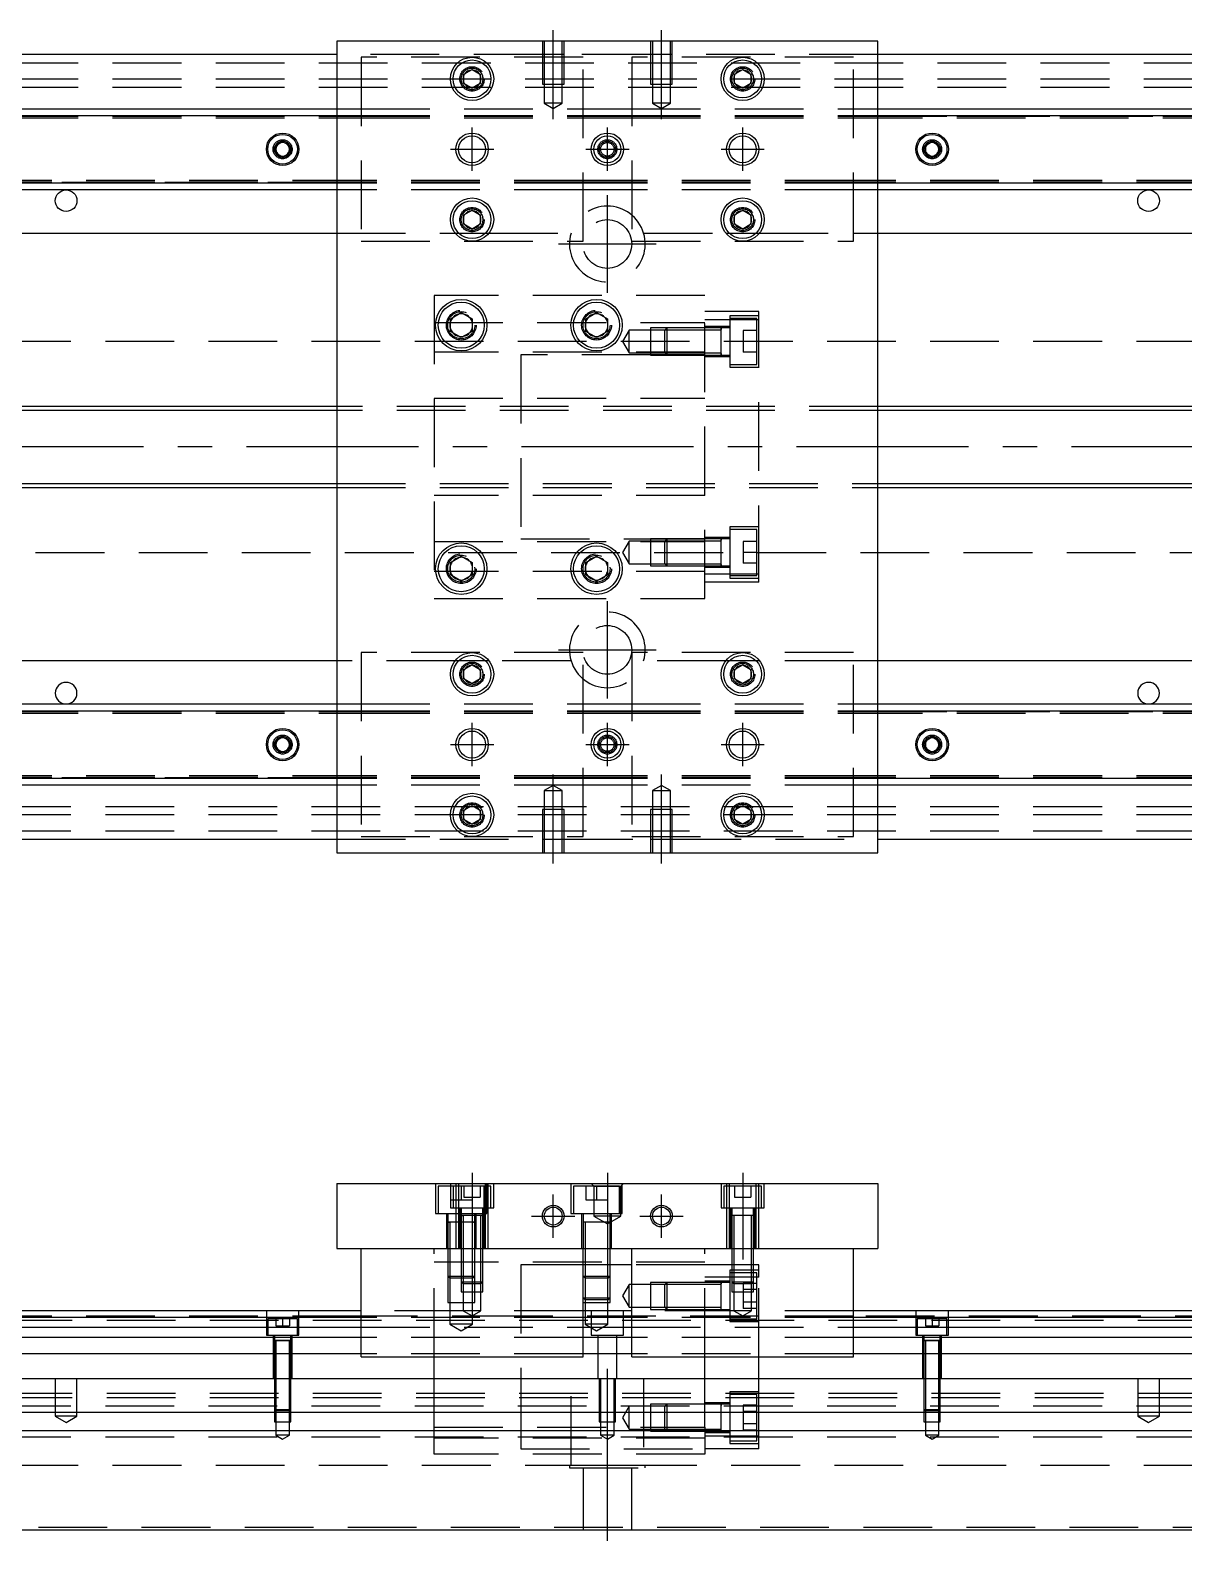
# Model space of a CAD drawing. Extents: x -10 to 848, y -270 to 77.
# Drawn here: x 213.4 to 426.5, y -202.1 to 77 of the extents above; entities that cross this region are included whole.
import ezdxf

# ---------------------------------------------------------------- set-up
doc = ezdxf.new("R2010")
doc.units = 0
doc.linetypes.add('CENTER', pattern=[50.8, 31.75, -6.35, 6.35, -6.35])
doc.linetypes.add('DASHED', pattern=[19.05, 12.7, -6.35])
doc.layers.get('0').update_dxf_attribs({"linetype": 'CONTINUOUS'})
doc.layers.add('CENTER', color=1, linetype='CENTER')

msp = doc.modelspace()

# ---------------------------------------------------------------- linework, layer by layer
at = {"color": 7, "linetype": 'CONTINUOUS'}
for p, q in [((270, 75), (270, -75)), ((370, 75), (270, 75)), ((370, -75), (370, 75)), ((270, 72.5), (0, 72.5)), ((640, 72.5), (370, 72.5)), ((293.5, 68.866026), (295, 69.73205)), ((293.5, 67.133974), (293.5, 68.866026)), ((295, 66.26795), (293.5, 67.133974)), ((295, 69.73205), (296.5, 68.866026)), ((296.5, 67.133974), (295, 66.26795)), ((296.5, 68.866026), (296.5, 67.133974)), ((343.5, 68.866026), (345, 69.73205)), ((343.5, 67.133974), (343.5, 68.866026)), ((345, 66.26795), (343.5, 67.133974)), ((345, 69.73205), (346.5, 68.866026)), ((346.5, 67.133974), (345, 66.26795)), ((346.5, 68.866026), (346.5, 67.133974)), ((0, 62.5), (270, 62.5)), ((370, 62.5), (640, 62.5)), ((0, 61.247728), (270, 61.247728)), ((370, 61.247728), (640, 61.247728)), ((258.75, 55.721688), (260, 56.443376)), ((260, 56.443376), (261.25, 55.721688)), ((378.75, 55.721688), (380, 56.443376)), ((380, 56.443376), (381.25, 55.721688)), ((258.75, 54.278312), (258.75, 55.721688)), ((260, 53.556624), (258.75, 54.278312)), ((261.25, 54.278312), (260, 53.556624)), ((261.25, 55.721688), (261.25, 54.278312)), ((378.75, 54.278312), (378.75, 55.721688)), ((380, 53.556624), (378.75, 54.278312)), ((381.25, 54.278312), (380, 53.556624)), ((381.25, 55.721688), (381.25, 54.278312)), ((270, 48.752272), (0, 48.752272)), ((270, 47.5), (0, 47.5)), ((640, 48.752272), (370, 48.752272)), ((640, 47.5), (370, 47.5)), ((293.5, 42.866026), (295, 43.73205)), ((293.5, 41.133974), (293.5, 42.866026)), ((295, 43.73205), (296.5, 42.866026)), ((296.5, 42.866026), (296.5, 41.133974)), ((343.5, 42.866026), (345, 43.73205)), ((343.5, 41.133974), (343.5, 42.866026)), ((345, 43.73205), (346.5, 42.866026)), ((346.5, 42.866026), (346.5, 41.133974)), ((206.708204, 39.5), (270, 39.5)), ((295, 40.26795), (293.5, 41.133974)), ((296.5, 41.133974), (295, 40.26795)), ((345, 40.26795), (343.5, 41.133974)), ((346.5, 41.133974), (345, 40.26795)), ((370, 39.5), (433.291796, 39.5)), ((291, 23.6547), (293, 24.809402)), ((291, 21.3453), (291, 23.6547)), ((293, 24.809402), (295, 23.6547)), ((295, 23.6547), (295, 21.3453)), ((316, 23.6547), (318, 24.809402)), ((316, 21.3453), (316, 23.6547)), ((318, 24.809402), (320, 23.6547)), ((320, 23.6547), (320, 21.3453)), ((293, 20.190598), (291, 21.3453)), ((295, 21.3453), (293, 20.190598)), ((318, 20.190598), (316, 21.3453)), ((320, 21.3453), (318, 20.190598)), ((338, 21.585572), (330.6, 21.585572)), ((330.6, 17.385572), (338, 17.385572)), ((270, 7.5), (40.5, 7.5)), ((590, 7.5), (370, 7.5)), ((40.5, -7.5), (270, -7.5)), ((370, -7.5), (590, -7.5)), ((338, -17.385572), (330.6, -17.385572)), ((291, -21.3453), (293, -20.190598)), ((291, -23.6547), (291, -21.3453)), ((293, -20.190598), (295, -21.3453)), ((295, -21.3453), (295, -23.6547)), ((316, -21.3453), (318, -20.190598)), ((316, -23.6547), (316, -21.3453)), ((318, -20.190598), (320, -21.3453)), ((320, -21.3453), (320, -23.6547)), ((330.6, -21.585572), (338, -21.585572)), ((293, -24.809402), (291, -23.6547)), ((295, -23.6547), (293, -24.809402)), ((318, -24.809402), (316, -23.6547)), ((320, -23.6547), (318, -24.809402)), ((270, -39.5), (206.708204, -39.5)), ((293.5, -41.133974), (295, -40.26795)), ((293.5, -42.866026), (293.5, -41.133974)), ((295, -40.26795), (296.5, -41.133974)), ((296.5, -41.133974), (296.5, -42.866026)), ((343.5, -41.133974), (345, -40.26795)), ((343.5, -42.866026), (343.5, -41.133974)), ((345, -40.26795), (346.5, -41.133974)), ((346.5, -41.133974), (346.5, -42.866026)), ((433.291796, -39.5), (370, -39.5)), ((295, -43.73205), (293.5, -42.866026)), ((296.5, -42.866026), (295, -43.73205)), ((345, -43.73205), (343.5, -42.866026)), ((346.5, -42.866026), (345, -43.73205)), ((0, -47.5), (270, -47.5)), ((0, -48.752272), (270, -48.752272)), ((370, -47.5), (640, -47.5)), ((370, -48.752272), (640, -48.752272)), ((258.75, -54.278312), (260, -53.556624)), ((258.75, -55.721688), (258.75, -54.278312)), ((260, -56.443376), (258.75, -55.721688)), ((260, -53.556624), (261.25, -54.278312)), ((261.25, -55.721688), (260, -56.443376)), ((261.25, -54.278312), (261.25, -55.721688)), ((378.75, -54.278312), (380, -53.556624)), ((378.75, -55.721688), (378.75, -54.278312)), ((380, -56.443376), (378.75, -55.721688)), ((380, -53.556624), (381.25, -54.278312)), ((381.25, -55.721688), (380, -56.443376)), ((381.25, -54.278312), (381.25, -55.721688)), ((270, -61.247728), (0, -61.247728)), ((640, -61.247728), (370, -61.247728)), ((270, -62.5), (0, -62.5)), ((640, -62.5), (370, -62.5)), ((293.5, -67.133974), (295, -66.26795)), ((295, -66.26795), (296.5, -67.133974)), ((343.5, -67.133974), (345, -66.26795)), ((345, -66.26795), (346.5, -67.133974)), ((293.5, -68.866026), (293.5, -67.133974)), ((295, -69.73205), (293.5, -68.866026)), ((296.5, -68.866026), (295, -69.73205)), ((296.5, -67.133974), (296.5, -68.866026)), ((343.5, -68.866026), (343.5, -67.133974)), ((345, -69.73205), (343.5, -68.866026)), ((346.5, -68.866026), (345, -69.73205)), ((346.5, -67.133974), (346.5, -68.866026)), ((0, -72.5), (270, -72.5)), ((370, -72.5), (640, -72.5)), ((270, -75), (370, -75)), ((270, -136.12), (270, -148.12)), ((270, -136.12), (370, -136.12)), ((370, -136.12), (370, -148.12)), ((270, -148.12), (370, -148.12)), ((274.5, -168.12), (274.5, -148.12)), ((315.5, -168.12), (315.5, -148.12)), ((324.5, -168.12), (324.5, -148.12)), ((365.5, -168.12), (365.5, -148.12)), ((274.5, -159.62), (0, -159.62)), ((274.5, -160.872272), (0, -160.872272)), ((324.5, -159.62), (315.5, -159.62)), ((324.5, -160.872272), (315.5, -160.872272)), ((640, -159.62), (365.5, -159.62)), ((640, -160.872272), (365.5, -160.872272)), ((0, -162.64668), (274.5, -162.64668)), ((274.5, -164.543076), (0, -164.543076)), ((315.5, -162.64668), (324.5, -162.64668)), ((324.5, -164.543076), (315.5, -164.543076)), ((365.5, -162.64668), (640, -162.64668)), ((640, -164.543076), (365.5, -164.543076)), ((274.5, -167.597372), (0, -167.597372)), ((274.5, -168.12), (315.5, -168.12)), ((324.5, -167.597372), (315.5, -167.597372)), ((324.5, -168.12), (365.5, -168.12)), ((640, -167.597372), (365.5, -167.597372)), ((0, -172.12), (640, -172.12)), ((640, -178.42), (0, -178.42)), ((640, -181.82), (0, -181.82)), ((0, -200.12), (640, -200.12))]:
    msp.add_line(p, q, dxfattribs=at)
at = {"color": 3, "linetype": 'DASHED'}
for p, q in [((308.000006, 75), (308.000006, 67)), ((308.35, 75), (308.35, 67)), ((311.65, 67), (311.65, 75)), ((311.999994, 67), (311.999994, 75)), ((328.000006, 75), (328.000006, 67)), ((328.35, 75), (328.35, 67)), ((331.65, 67), (331.65, 75)), ((331.999994, 67), (331.999994, 75)), ((0, 71), (640, 71)), ((308.000006, 72.5), (270, 72.5)), ((315.5, 72), (274.5, 72)), ((274.5, 72), (274.5, 38)), ((311.999994, 72.5), (308.000006, 72.5)), ((328.000006, 72.5), (311.999994, 72.5)), ((315.5, 38), (315.5, 72)), ((365.5, 72), (324.5, 72)), ((324.5, 72), (324.5, 38)), ((331.999994, 72.5), (328.000006, 72.5)), ((370, 72.5), (331.999994, 72.5)), ((365.5, 38), (365.5, 72)), ((0, 68), (640, 68)), ((296.973226, 68.326156), (297, 68)), ((308.000006, 67), (311.999994, 67)), ((308.35, 67), (308.35, 63.5)), ((311.65, 63.5), (311.65, 67)), ((328.000006, 67), (331.999994, 67)), ((328.35, 67), (328.35, 63.5)), ((331.65, 63.5), (331.65, 67)), ((343, 68), (343.023172, 68.30356)), ((0, 66.5), (640, 66.5)), ((270, 62.5), (274.5, 62.5)), ((274.5, 62.5), (315.5, 62.5)), ((311.65, 63.5), (308.35, 63.5)), ((308.35, 63.5), (310, 62.547372)), ((310, 62.547372), (311.65, 63.5)), ((315.5, 62.5), (324.5, 62.5)), ((324.5, 62.5), (365.5, 62.5)), ((331.65, 63.5), (328.35, 63.5)), ((328.35, 63.5), (330, 62.547372)), ((330, 62.547372), (331.65, 63.5)), ((365.5, 62.5), (370, 62.5)), ((0, 61.1147), (270, 61.1147)), ((0, 61.1), (274.5, 61.1)), ((0, 60.8), (274.5, 60.8)), ((270, 61.247728), (274.5, 61.247728)), ((270, 61.1147), (274.5, 61.1147)), ((274.5, 61.247728), (315.5, 61.247728)), ((274.5, 61.1147), (315.5, 61.1147)), ((274.5, 61.1), (315.5, 61.1)), ((274.5, 60.8), (315.5, 60.8)), ((315.5, 61.247728), (324.5, 61.247728)), ((315.5, 61.1147), (324.5, 61.1147)), ((315.5, 61.1), (324.5, 61.1)), ((315.5, 60.8), (324.5, 60.8)), ((324.5, 61.247728), (365.5, 61.247728)), ((324.5, 61.1147), (365.5, 61.1147)), ((324.5, 61.1), (365.5, 61.1)), ((324.5, 60.8), (365.5, 60.8)), ((365.5, 61.247728), (370, 61.247728)), ((365.5, 61.1147), (370, 61.1147)), ((365.5, 61.1), (640, 61.1)), ((365.5, 60.8), (640, 60.8)), ((370, 61.1147), (640, 61.1147)), ((258.5, 55), (258.52041, 55.24661)), ((378.5, 55), (378.52041, 55.24661)), ((274.5, 49.2), (0, 49.2)), ((274.5, 48.9), (0, 48.9)), ((270, 48.8853), (0, 48.8853)), ((274.5, 48.8853), (270, 48.8853)), ((274.5, 48.752272), (270, 48.752272)), ((274.5, 47.5), (270, 47.5)), ((315.5, 49.2), (274.5, 49.2)), ((315.5, 48.9), (274.5, 48.9)), ((315.5, 48.8853), (274.5, 48.8853)), ((315.5, 48.752272), (274.5, 48.752272)), ((315.5, 47.5), (274.5, 47.5)), ((324.5, 49.2), (315.5, 49.2)), ((324.5, 48.9), (315.5, 48.9)), ((324.5, 48.8853), (315.5, 48.8853)), ((324.5, 48.752272), (315.5, 48.752272)), ((324.5, 47.5), (315.5, 47.5)), ((365.5, 49.2), (324.5, 49.2)), ((365.5, 48.9), (324.5, 48.9)), ((365.5, 48.8853), (324.5, 48.8853)), ((365.5, 48.752272), (324.5, 48.752272)), ((365.5, 47.5), (324.5, 47.5)), ((640, 49.2), (365.5, 49.2)), ((640, 48.9), (365.5, 48.9)), ((370, 48.8853), (365.5, 48.8853)), ((370, 48.752272), (365.5, 48.752272)), ((370, 47.5), (365.5, 47.5)), ((640, 48.8853), (370, 48.8853)), ((296.973226, 42.326156), (297, 42)), ((346.973226, 42.326156), (347, 42)), ((270, 39.5), (291.877502, 39.5)), ((291.877502, 39.5), (292.55051, 39.5)), ((292.55051, 39.5), (297.44949, 39.5)), ((297.44949, 39.5), (298.122498, 39.5)), ((298.122498, 39.5), (313.291796, 39.5)), ((326.708204, 39.5), (341.877502, 39.5)), ((341.877502, 39.5), (342.55051, 39.5)), ((342.55051, 39.5), (347.44949, 39.5)), ((347.44949, 39.5), (348.122498, 39.5)), ((348.122498, 39.5), (365.5, 39.5)), ((365.5, 39.5), (370, 39.5)), ((274.5, 38), (315.5, 38)), ((324.5, 38), (365.5, 38)), ((288, 28), (288, -28)), ((338, 28), (288, 28)), ((338, -28), (338, 28)), ((288, 23), (338, 23)), ((290.5, 22.5), (290.512884, 22.753488)), ((315.5, 22.5), (315.52689, 22.865682)), ((348, 25), (338, 25)), ((348, 23.49468), (338, 23.49468)), ((342.6, 24.235572), (342.6, 14.735572)), ((348, 24.235572), (342.6, 24.235572)), ((347.6, 23.735572), (342.6, 23.735572)), ((347.6, 15.235572), (347.6, 23.735572)), ((348, 23.49468), (348, 25)), ((348, -23.49468), (348, 23.49468)), ((324, 21.585572), (322.787564, 19.485572)), ((324, 17.385572), (324, 21.585572)), ((328, 21.585572), (324, 21.585572)), ((328, 21.985566), (328, 16.985576)), ((331, 21.985566), (328, 21.985566)), ((330.6, 21.585572), (328, 21.585572)), ((331, 21.985572), (330.6, 21.585572)), ((330.6, 17.385572), (330.6, 21.585572)), ((338, 21.585572), (330.6, 21.585572)), ((331, 21.985572), (331, 16.985572)), ((338, 21.985566), (331, 21.985566)), ((342.6, 22.235572), (338, 22.235572)), ((341.005, 21.985572), (338, 21.98557)), ((341, 21.585572), (338, 21.585572)), ((342.6, 21.985572), (340.995, 21.985572)), ((341, 16.985566), (341, 21.985576)), ((341, 21.585572), (341, 21.985576)), ((341, 21.728174), (341, 21.985572)), ((341, 21.985572), (341, 21.728122)), ((341, 17.24302), (341, 21.728174)), ((341, 17.385572), (341, 21.585572)), ((345.1, 21.485572), (345.1, 19.485572)), ((347.6, 21.485572), (345.1, 21.485572)), ((640, 19.5), (61.969694, 19.5)), ((338, 17.5), (288, 17.5)), ((304, 17), (304, -17)), ((328, 17), (304, 17)), ((322.787564, 19.485572), (324, 17.385572)), ((324, 17.385572), (328, 17.385572)), ((328, 17.385572), (330.6, 17.385572)), ((338, 17), (328, 17)), ((328, 16.985576), (331, 16.985576)), ((330.6, 17.385572), (331, 16.985572)), ((330.6, 17.385572), (338, 17.385572)), ((331, 16.985576), (338, 16.985576)), ((338, 17.385572), (341, 17.385572)), ((338, 16.985574), (341.005, 16.985572)), ((340.995, 16.985572), (342.6, 16.985572)), ((341, 16.985566), (341, 17.385572)), ((341, 17.243038), (341, 16.985572)), ((341, 16.985572), (341, 17.24302)), ((347.6, 19.485572), (345.1, 19.485572)), ((345.1, 19.485572), (345.1, 17.485572)), ((347.6, 17.485572), (345.1, 17.485572)), ((338, 16.735572), (342.6, 16.735572)), ((342.6, 15.235572), (347.6, 15.235572)), ((342.6, 14.735572), (348, 14.735572)), ((288, 9), (338, 9)), ((370, 7.5), (270, 7.5)), ((370, 6.75), (270, 6.75)), ((270, -6.75), (370, -6.75)), ((270, -7.5), (370, -7.5)), ((338, -9), (288, -9)), ((342.6, -16.735572), (338, -16.735572)), ((342.6, -14.735572), (342.6, -24.235572)), ((348, -14.735572), (342.6, -14.735572)), ((347.6, -15.235572), (342.6, -15.235572)), ((347.6, -23.735572), (347.6, -15.235572)), ((61.969694, -19.5), (640, -19.5)), ((288, -17.5), (338, -17.5)), ((304, -17), (328, -17)), ((324, -17.385572), (322.787564, -19.485572)), ((322.787564, -19.485572), (324, -21.585572)), ((324, -21.585572), (324, -17.385572)), ((328, -17.385572), (324, -17.385572)), ((328, -16.985576), (328, -21.985566)), ((331, -16.985576), (328, -16.985576)), ((328, -17), (338, -17)), ((330.6, -17.385572), (328, -17.385572)), ((331, -16.985572), (330.6, -17.385572)), ((330.6, -21.585572), (330.6, -17.385572)), ((338, -17.385572), (330.6, -17.385572)), ((331, -16.985572), (331, -21.985572)), ((338, -16.985576), (331, -16.985576)), ((341.005, -16.985572), (338, -16.985574)), ((341, -17.385572), (338, -17.385572)), ((342.6, -16.985572), (340.995, -16.985572)), ((341, -21.985576), (341, -16.985566)), ((341, -21.985576), (341, -16.985566)), ((341, -17.385572), (341, -16.985566)), ((341, -17.24297), (341, -16.985572)), ((341, -16.985572), (341, -17.24302)), ((341, -21.728122), (341, -17.24297)), ((341, -21.585572), (341, -17.385572)), ((345.1, -17.485572), (345.1, -19.485572)), ((347.6, -17.485572), (345.1, -17.485572)), ((347.6, -19.485572), (345.1, -19.485572)), ((345.1, -19.485572), (345.1, -21.485572)), ((295.483582, -22.213962), (295.5, -22.5)), ((320.483582, -22.213962), (320.5, -22.5)), ((324, -21.585572), (328, -21.585572)), ((328, -21.585572), (330.6, -21.585572)), ((328, -21.985566), (331, -21.985566)), ((330.6, -21.585572), (331, -21.985572)), ((330.6, -21.585572), (338, -21.585572)), ((331, -21.985566), (338, -21.985566)), ((338, -21.585572), (341, -21.585572)), ((338, -21.98557), (341.005, -21.985572)), ((338, -22.235572), (342.6, -22.235572)), ((340.995, -21.985572), (342.6, -21.985572)), ((341, -21.985576), (341, -21.585572)), ((341, -21.728104), (341, -21.985572)), ((341, -21.985572), (341, -21.728122)), ((347.6, -21.485572), (345.1, -21.485572)), ((338, -23), (288, -23)), ((348, -23.49468), (338, -23.49468)), ((348, -25), (338, -25)), ((342.6, -23.735572), (347.6, -23.735572)), ((342.6, -24.235572), (348, -24.235572)), ((348, -25), (348, -23.49468)), ((288, -28), (338, -28)), ((274.5, -38), (274.5, -72)), ((315.5, -38), (274.5, -38)), ((315.5, -72), (315.5, -38)), ((324.5, -38), (324.5, -72)), ((365.5, -38), (324.5, -38)), ((365.5, -72), (365.5, -38)), ((291.877502, -39.5), (270, -39.5)), ((292.55051, -39.5), (291.877502, -39.5)), ((297.44949, -39.5), (292.55051, -39.5)), ((296.973226, -41.673844), (297, -42)), ((298.122498, -39.5), (297.44949, -39.5)), ((313.291796, -39.5), (298.122498, -39.5)), ((341.877502, -39.5), (326.708204, -39.5)), ((342.55051, -39.5), (341.877502, -39.5)), ((347.44949, -39.5), (342.55051, -39.5)), ((343, -42), (343.030168, -41.653934)), ((348.122498, -39.5), (347.44949, -39.5)), ((365.5, -39.5), (348.122498, -39.5)), ((370, -39.5), (365.5, -39.5)), ((0, -48.8853), (270, -48.8853)), ((0, -48.9), (274.5, -48.9)), ((0, -49.2), (274.5, -49.2)), ((270, -47.5), (274.5, -47.5)), ((270, -48.752272), (274.5, -48.752272)), ((270, -48.8853), (274.5, -48.8853)), ((274.5, -47.5), (315.5, -47.5)), ((274.5, -48.752272), (315.5, -48.752272)), ((274.5, -48.8853), (315.5, -48.8853)), ((274.5, -48.9), (315.5, -48.9)), ((274.5, -49.2), (315.5, -49.2)), ((315.5, -47.5), (324.5, -47.5)), ((315.5, -48.752272), (324.5, -48.752272)), ((315.5, -48.8853), (324.5, -48.8853)), ((315.5, -48.9), (324.5, -48.9)), ((315.5, -49.2), (324.5, -49.2)), ((324.5, -47.5), (365.5, -47.5)), ((324.5, -48.752272), (365.5, -48.752272)), ((324.5, -48.8853), (365.5, -48.8853)), ((324.5, -48.9), (365.5, -48.9)), ((324.5, -49.2), (365.5, -49.2)), ((365.5, -47.5), (370, -47.5)), ((365.5, -48.752272), (370, -48.752272)), ((365.5, -48.8853), (370, -48.8853)), ((365.5, -48.9), (640, -48.9)), ((365.5, -49.2), (640, -49.2)), ((370, -48.8853), (640, -48.8853)), ((258.5, -55), (258.52041, -54.75339)), ((381.477374, -54.74045), (381.5, -55)), ((274.5, -60.8), (0, -60.8)), ((274.5, -61.1), (0, -61.1)), ((270, -61.1147), (0, -61.1147)), ((274.5, -61.1147), (270, -61.1147)), ((274.5, -61.247728), (270, -61.247728)), ((315.5, -60.8), (274.5, -60.8)), ((315.5, -61.1), (274.5, -61.1)), ((315.5, -61.1147), (274.5, -61.1147)), ((315.5, -61.247728), (274.5, -61.247728)), ((324.5, -60.8), (315.5, -60.8)), ((324.5, -61.1), (315.5, -61.1)), ((324.5, -61.1147), (315.5, -61.1147)), ((324.5, -61.247728), (315.5, -61.247728)), ((365.5, -60.8), (324.5, -60.8)), ((365.5, -61.1), (324.5, -61.1)), ((365.5, -61.1147), (324.5, -61.1147)), ((365.5, -61.247728), (324.5, -61.247728)), ((640, -60.8), (365.5, -60.8)), ((640, -61.1), (365.5, -61.1)), ((370, -61.1147), (365.5, -61.1147)), ((370, -61.247728), (365.5, -61.247728)), ((640, -61.1147), (370, -61.1147)), ((274.5, -62.5), (270, -62.5)), ((315.5, -62.5), (274.5, -62.5)), ((310, -62.547372), (308.35, -63.5)), ((308.35, -63.5), (310, -63.5)), ((308.35, -63.5), (308.35, -67)), ((311.65, -63.5), (310, -62.547372)), ((310, -63.5), (311.65, -63.5)), ((311.65, -67), (311.65, -63.5)), ((324.5, -62.5), (315.5, -62.5)), ((365.5, -62.5), (324.5, -62.5)), ((330, -62.547372), (328.35, -63.5)), ((328.35, -63.5), (330, -63.5)), ((328.35, -63.5), (328.35, -67)), ((331.65, -63.5), (330, -62.547372)), ((330, -63.5), (331.65, -63.5)), ((331.65, -67), (331.65, -63.5)), ((370, -62.5), (365.5, -62.5)), ((640, -66.5), (0, -66.5)), ((640, -68), (0, -68)), ((293, -68), (293.023172, -67.69644)), ((311.999994, -67), (308.000006, -67)), ((308.000006, -67), (308.000006, -75)), ((308.35, -67), (308.35, -75)), ((311.65, -75), (311.65, -67)), ((311.999994, -75), (311.999994, -67)), ((331.999994, -67), (328.000006, -67)), ((328.000006, -67), (328.000006, -75)), ((328.35, -67), (328.35, -75)), ((331.65, -75), (331.65, -67)), ((331.999994, -75), (331.999994, -67)), ((343, -68), (343.023172, -67.69644)), ((640, -71), (0, -71)), ((270, -72.5), (308.000006, -72.5)), ((274.5, -72), (315.5, -72)), ((308.000006, -72.5), (311.999994, -72.5)), ((311.999994, -72.5), (328.000006, -72.5)), ((324.5, -72), (365.5, -72)), ((328.000006, -72.5), (331.999994, -72.5)), ((331.999994, -72.5), (370, -72.5)), ((288.25, -136.12), (288.25, -141.62)), ((291.5, -136.62), (288.75, -136.62)), ((288.75, -136.62), (288.75, -141.62)), ((291, -136.12), (291, -140.62)), ((298.5, -136.62), (291.5, -136.62)), ((291.5, -136.62), (291.5, -140.62)), ((292.000006, -136.12), (292.000006, -136.62)), ((292.000006, -136.62), (292.000006, -140.62)), ((292.5, -136.12), (292.5, -148.12)), ((293, -136.62), (293, -139.12)), ((293.5, -136.62), (293.5, -138.62)), ((295, -136.62), (295, -138.62)), ((296.5, -136.62), (296.5, -138.62)), ((297.25, -140.62), (297.25, -136.62)), ((297.5, -148.12), (297.5, -136.12)), ((297.75, -141.62), (297.75, -136.12)), ((297.999994, -136.62), (297.999994, -136.12)), ((297.999994, -140.62), (297.999994, -136.62)), ((298.5, -140.62), (298.5, -136.62)), ((299, -140.62), (299, -136.12)), ((313.25, -136.12), (313.25, -141.62)), ((322.25, -136.62), (313.75, -136.62)), ((313.75, -136.62), (313.75, -141.62)), ((316, -136.62), (316, -139.12)), ((317.5, -136.62), (317, -136.12)), ((317.5, -136.62), (317.5, -142.12)), ((317.5, -136.62), (322.5, -136.62)), ((318, -136.62), (318, -139.12)), ((320, -136.62), (320, -139.12)), ((322.25, -141.62), (322.25, -136.62)), ((322.5, -136.62), (323, -136.12)), ((322.5, -142.12), (322.5, -136.62)), ((322.75, -141.62), (322.75, -136.12)), ((341, -136.12), (341, -140.62)), ((348.5, -136.62), (341.5, -136.62)), ((341.5, -136.62), (341.5, -140.62)), ((342.000006, -136.12), (342.000006, -136.62)), ((342.000006, -136.62), (342.000006, -140.62)), ((342.5, -136.12), (342.5, -148.12)), ((343.5, -136.62), (343.5, -138.62)), ((345, -136.62), (345, -138.62)), ((346.5, -136.62), (346.5, -138.62)), ((347.5, -148.12), (347.5, -136.12)), ((347.999994, -136.62), (347.999994, -136.12)), ((347.999994, -140.62), (347.999994, -136.62)), ((348.5, -140.62), (348.5, -136.62)), ((349, -140.62), (349, -136.12)), ((291, -139.12), (293, -139.12)), ((293, -139.12), (295, -139.12)), ((293.5, -138.62), (295, -138.62)), ((295, -138.62), (296.5, -138.62)), ((295, -138.62), (295, -139.12)), ((316, -139.12), (318, -139.12)), ((318, -139.12), (320, -139.12)), ((343.5, -138.62), (345, -138.62)), ((345, -138.62), (346.5, -138.62)), ((288.25, -141.62), (297.75, -141.62)), ((290.25, -141.62), (290.25, -148.12)), ((290.5, -141.62), (290.5, -143.22)), ((291, -140.62), (299, -140.62)), ((292.000006, -140.62), (292.000006, -148.12)), ((292.75, -140.62), (292.75, -148.12)), ((297.000006, -142.02), (292.999994, -142.02)), ((297.000006, -142.02), (292.999994, -142.02)), ((297.000006, -142.02), (292.999994, -142.02)), ((297.000006, -142.02), (292.999994, -142.02)), ((297.000006, -142.02), (292.999994, -142.02)), ((293, -140.62), (293, -142.02)), ((293, -142.015), (293, -142.02)), ((293, -142.02), (293.216462, -142.02)), ((293.216708, -142.02), (293, -142.02)), ((293, -142.02), (293, -148.12)), ((293, -142.02), (293, -142.025)), ((296.783332, -142.02), (293.216708, -142.02)), ((293.35, -142.02), (293.35, -148.12)), ((295.5, -142.02), (295.5, -141.62)), ((295.5, -143.22), (295.5, -142.02)), ((295.75, -148.12), (295.75, -141.62)), ((296.65, -148.12), (296.65, -142.02)), ((297, -142.02), (296.783332, -142.02)), ((296.783538, -142.02), (297, -142.02)), ((297, -142.02), (297, -140.62)), ((297, -142.02), (297, -142.015)), ((297, -148.12), (297, -142.02)), ((297, -142.025), (297, -142.02)), ((297.25, -148.12), (297.25, -140.62)), ((297.999994, -148.12), (297.999994, -140.62)), ((313.25, -141.62), (322.75, -141.62)), ((315.25, -141.62), (315.25, -148.12)), ((315.5, -141.62), (315.5, -143.22)), ((322.5, -142.12), (317.5, -142.12)), ((317.5, -142.12), (320, -143.563376)), ((320, -143.563376), (322.5, -142.12)), ((320.5, -143.22), (320.5, -141.62)), ((320.75, -148.12), (320.75, -141.62)), ((341, -140.62), (349, -140.62)), ((342.000006, -140.62), (342.000006, -148.12)), ((342.75, -140.62), (342.75, -148.12)), ((347.000006, -142.02), (342.999994, -142.02)), ((347.000006, -142.02), (342.999994, -142.02)), ((347.000006, -142.02), (342.999994, -142.02)), ((343, -140.62), (343, -142.02)), ((343, -142.015), (343, -142.02)), ((343.216708, -142.02), (343, -142.02)), ((343, -142.02), (343, -142.025)), ((343, -142.02), (343, -148.12)), ((346.783332, -142.02), (343.216708, -142.02)), ((343.35, -142.02), (343.35, -148.12)), ((346.65, -148.12), (346.65, -142.02)), ((347, -142.02), (346.783332, -142.02)), ((347, -142.02), (347, -140.62)), ((347, -142.02), (347, -142.015)), ((347, -142.025), (347, -142.02)), ((347, -148.12), (347, -142.02)), ((347.25, -148.12), (347.25, -140.62)), ((347.999994, -148.12), (347.999994, -140.62)), ((295.500006, -143.22), (290.499994, -143.22)), ((295.500006, -143.22), (290.499994, -143.22)), ((292.000006, -143.22), (290.499994, -143.22)), ((290.5, -143.215), (290.5, -143.22)), ((290.5, -143.22), (290.757448, -143.22)), ((290.757468, -143.22), (290.5, -143.22)), ((290.5, -143.22), (290.5, -148.12)), ((290.5, -143.22), (290.5, -143.225)), ((291.999766, -143.22), (290.757468, -143.22)), ((290.9, -143.22), (290.9, -148.12)), ((293, -143.22), (291.999766, -143.22)), ((293, -143.22), (292.000006, -143.22)), ((293.35, -143.22), (293, -143.22)), ((293.350064, -143.22), (293, -143.22)), ((295.500006, -143.22), (293.35, -143.22)), ((295.242552, -143.22), (293.350064, -143.22)), ((295.1, -148.12), (295.1, -143.22)), ((295.5, -143.22), (295.242552, -143.22)), ((295.242602, -143.22), (295.5, -143.22)), ((295.5, -143.22), (295.5, -143.215)), ((295.5, -148.12), (295.5, -143.22)), ((295.5, -143.225), (295.5, -143.22)), ((320.500006, -143.22), (315.499994, -143.22)), ((315.5, -143.215), (315.5, -143.22)), ((315.757468, -143.22), (315.5, -143.22)), ((315.5, -143.22), (315.5, -143.225)), ((315.5, -143.22), (315.5, -148.12)), ((320.242552, -143.22), (315.757468, -143.22)), ((315.9, -143.22), (315.9, -148.12)), ((320.1, -148.12), (320.1, -143.22)), ((320.5, -143.22), (320.242552, -143.22)), ((320.5, -143.22), (320.5, -143.215)), ((320.5, -143.225), (320.5, -143.22)), ((320.5, -148.12), (320.5, -143.22)), ((288, -168.12), (288, -148.12)), ((338, -150.62), (288, -150.62)), ((290.5, -148.12), (290.5, -153.22)), ((290.500006, -148.12), (290.500006, -153.220006)), ((290.9, -148.12), (290.9, -153.62)), ((293, -148.12), (293, -154.27)), ((293.000006, -148.12), (293.000002, -154.27)), ((293.35, -148.12), (293.35, -154.62)), ((295.1, -153.62), (295.1, -148.12)), ((295.499994, -153.220006), (295.499994, -148.12)), ((295.5, -153.22), (295.5, -148.12)), ((296.65, -154.62), (296.65, -148.12)), ((296.999998, -154.27), (296.999994, -148.12)), ((297, -154.27), (297, -148.12)), ((315.9, -148.12), (315.9, -153.62)), ((320.1, -153.62), (320.1, -148.12)), ((320.499994, -153.220006), (320.499994, -148.12)), ((320.5, -153.22), (320.5, -148.12)), ((338, -168.12), (338, -148.12)), ((343, -148.12), (343, -154.27)), ((343.000006, -148.12), (343.000006, -154.270006)), ((343.35, -148.12), (343.35, -154.62)), ((346.65, -154.62), (346.65, -148.12)), ((346.999994, -154.270006), (346.999994, -148.12)), ((347, -154.27), (347, -148.12)), ((290.5, -153.22), (293, -153.22)), ((290.5, -153.22), (290.9, -153.62)), ((290.500006, -153.220006), (290.500006, -158.12)), ((293, -153.22), (293.35, -153.22)), ((293.35, -153.22), (295.5, -153.22)), ((295.1, -153.62), (295.5, -153.22)), ((295.499994, -154.62), (295.499994, -153.220006)), ((304, -151.12), (304, -181.82)), ((315.5, -151.12), (304, -151.12)), ((315.9, -151.12), (315.5, -151.12)), ((315.5, -153.22), (320.5, -153.22)), ((315.5, -153.22), (315.9, -153.62)), ((320.1, -151.12), (315.9, -151.12)), ((320.5, -151.12), (320.1, -151.12)), ((320.1, -153.62), (320.5, -153.22)), ((320.499994, -158.12), (320.499994, -153.220006)), ((324.5, -151.12), (320.5, -151.12)), ((338, -151.12), (324.5, -151.12)), ((343, -151.12), (338, -151.12)), ((343, -153.423062), (338, -153.423062)), ((342.6, -152.12), (342.6, -161.62)), ((348, -152.12), (342.6, -152.12)), ((343, -152.62), (342.6, -152.62)), ((343.35, -151.12), (343, -151.12)), ((343.35, -152.62), (343, -152.62)), ((343.35, -153.423062), (343, -153.423062)), ((346.65, -151.12), (343.35, -151.12)), ((346.65, -152.62), (343.35, -152.62)), ((346.65, -153.423062), (343.35, -153.423062)), ((347, -151.12), (346.65, -151.12)), ((347, -152.62), (346.65, -152.62)), ((347, -153.423062), (346.65, -153.423062)), ((348, -151.12), (347, -151.12)), ((347.6, -152.62), (347, -152.62)), ((348, -153.423062), (347, -153.423062)), ((347.6, -161.12), (347.6, -152.62)), ((348, -153.423062), (348, -151.12)), ((348, -168.12), (348, -153.423062)), ((293, -153.62), (290.9, -153.62)), ((290.9, -153.62), (290.9, -158.12)), ((293.35, -153.62), (293, -153.62)), ((293, -154.27), (297, -154.27)), ((293, -154.27), (293.35, -154.62)), ((293.000002, -154.27), (293.000006, -156.12)), ((293.000006, -156.12), (296.999994, -156.12)), ((295.1, -153.62), (293.35, -153.62)), ((296.65, -154.62), (293.35, -154.62)), ((293.35, -154.62), (293.35, -156.12)), ((293.35, -156.12), (293.35, -159.62)), ((295.1, -158.12), (295.1, -153.62)), ((295.499994, -156.12), (295.499994, -154.62)), ((295.499994, -158.12), (295.499994, -156.12)), ((296.65, -154.62), (297, -154.27)), ((296.65, -156.12), (296.65, -154.62)), ((296.65, -159.62), (296.65, -156.12)), ((296.999994, -156.12), (296.999998, -154.27)), ((320.1, -153.62), (315.9, -153.62)), ((315.9, -153.62), (315.9, -158.12)), ((320.1, -158.12), (320.1, -153.62)), ((324, -154.77), (322.787564, -156.87)), ((324, -158.97), (324, -154.77)), ((328, -154.77), (324, -154.77)), ((328, -154.370006), (328, -159.369994)), ((330.999994, -154.370006), (328, -154.370006)), ((330.6, -154.77), (328, -154.77)), ((331, -154.37), (330.6, -154.77)), ((330.6, -158.97), (330.6, -154.77)), ((338, -154.77), (330.6, -154.77)), ((338, -154.370006), (330.999994, -154.370006)), ((331, -154.37), (331, -159.37)), ((338, -154.37), (331, -154.37)), ((342.6, -154.12), (338, -154.12)), ((341.005, -154.37), (338, -154.37)), ((341, -154.77), (338, -154.77)), ((342.6, -154.37), (340.995, -154.37)), ((341, -154.77), (341, -154.369994)), ((341, -156.87), (341, -154.369994)), ((341, -159.370006), (341, -154.369994)), ((341, -154.627468), (341, -154.37)), ((341, -154.37), (341, -154.627448)), ((341, -154.627468), (341, -154.37)), ((341, -156.719954), (341, -154.627468)), ((341, -158.97), (341, -154.77)), ((343, -154.27), (347, -154.27)), ((343, -154.27), (343.35, -154.62)), ((343.000006, -154.270006), (343.000006, -156.12)), ((343.000006, -156.12), (346.999994, -156.12)), ((346.65, -154.62), (343.35, -154.62)), ((343.35, -154.62), (343.35, -156.12)), ((343.35, -156.12), (343.35, -159.62)), ((345.1, -154.560598), (345.1, -155.7153)), ((347.6, -154.560598), (345.1, -154.560598)), ((345.1, -155.7153), (345.1, -158.0247)), ((347.6, -155.7153), (345.1, -155.7153)), ((346.65, -154.62), (347, -154.27)), ((346.65, -156.12), (346.65, -154.62)), ((346.65, -159.62), (346.65, -156.12)), ((346.999994, -156.12), (346.999994, -154.270006)), ((290.500006, -158.12), (295.499994, -158.12)), ((290.9, -158.12), (290.9, -162.12)), ((295.1, -162.12), (295.1, -158.12)), ((315.5, -157.22), (320.5, -157.22)), ((315.5, -157.22), (315.9, -157.62)), ((315.500006, -158.12), (320.499994, -158.12)), ((320.1, -157.62), (315.9, -157.62)), ((315.9, -158.12), (315.9, -162.12)), ((320.1, -157.62), (320.5, -157.22)), ((320.1, -162.12), (320.1, -158.12)), ((322.787564, -156.87), (324, -158.97)), ((324, -158.97), (328, -158.97)), ((328, -158.97), (330.6, -158.97)), ((330.6, -158.97), (338, -158.97)), ((330.6, -158.97), (331, -159.37)), ((330.6, -158.97), (338, -158.97)), ((338, -158.97), (341, -158.97)), ((341, -159.112552), (341, -156.719954)), ((341, -159.370006), (341, -158.97)), ((347.6, -158.0247), (345.1, -158.0247)), ((345.1, -158.0247), (345.1, -159.179402)), ((37, -161.37), (590, -161.37)), ((274.5, -160.62), (40.5, -160.62)), ((257, -159.62), (257, -164.12)), ((262.75, -161.12), (257.25, -161.12)), ((257.25, -161.12), (257.25, -164.12)), ((258.75, -161.12), (258.75, -162.42)), ((260, -161.12), (260, -162.42)), ((261.25, -161.12), (261.25, -162.42)), ((262.75, -164.12), (262.75, -161.12)), ((263, -164.12), (263, -159.62)), ((293.35, -159.62), (274.5, -159.62)), ((304, -160.62), (274.5, -160.62)), ((315.5, -160.872272), (274.5, -160.872272)), ((296.65, -159.62), (293.35, -159.62)), ((293.35, -159.62), (295, -160.572628)), ((295, -160.572628), (296.65, -159.62)), ((315.5, -159.62), (296.65, -159.62)), ((348, -160.62), (304, -160.62)), ((317, -159.62), (317, -164.12)), ((323, -164.12), (323, -159.62)), ((343.35, -159.62), (324.5, -159.62)), ((365.5, -160.872272), (324.5, -160.872272)), ((328, -159.369994), (331, -159.369994)), ((331, -159.369994), (338, -159.369994)), ((331, -159.37), (338, -159.369998)), ((338, -159.369998), (341.005, -159.37)), ((340.995, -159.37), (342.6, -159.37)), ((341, -159.37), (341, -159.112552)), ((342.6, -161.12), (347.6, -161.12)), ((342.6, -161.62), (348, -161.62)), ((346.65, -159.62), (343.35, -159.62)), ((343.35, -159.62), (345, -160.572628)), ((345, -160.572628), (346.65, -159.62)), ((347.6, -159.179402), (345.1, -159.179402)), ((365.5, -159.62), (346.65, -159.62)), ((365.5, -160.62), (348, -160.62)), ((590.005, -160.62), (365.5, -160.62)), ((377, -159.62), (377, -164.12)), ((382.75, -161.12), (377.25, -161.12)), ((377.25, -161.12), (377.25, -164.12)), ((378.75, -161.12), (378.75, -162.42)), ((380, -161.12), (380, -162.42)), ((381.25, -161.12), (381.25, -162.42)), ((382.75, -164.12), (382.75, -161.12)), ((383, -164.12), (383, -159.62)), ((257, -164.12), (263, -164.12)), ((258.25, -164.12), (258.25, -172.12)), ((258.5, -164.12), (258.5, -165.12)), ((258.75, -162.42), (260, -162.42)), ((260, -162.42), (261.25, -162.42)), ((261.5, -165.12), (261.5, -164.12)), ((261.75, -172.12), (261.75, -164.12)), ((274.5, -162.64668), (315.5, -162.64668)), ((315.5, -164.543076), (274.5, -164.543076)), ((295.1, -162.12), (290.9, -162.12)), ((290.9, -162.12), (293, -163.332436)), ((293, -163.332436), (295.1, -162.12)), ((320.1, -162.12), (315.9, -162.12)), ((315.9, -162.12), (318, -163.332436)), ((317, -164.12), (323, -164.12)), ((318, -163.332436), (320.1, -162.12)), ((318.25, -164.12), (318.25, -172.12)), ((321.75, -172.12), (321.75, -164.12)), ((324.5, -162.64668), (365.5, -162.64668)), ((365.5, -164.543076), (324.5, -164.543076)), ((377, -164.12), (383, -164.12)), ((378.25, -164.12), (378.25, -172.12)), ((378.5, -164.12), (378.5, -165.12)), ((378.75, -162.42), (380, -162.42)), ((380, -162.42), (381.25, -162.42)), ((381.5, -165.12), (381.5, -164.12)), ((381.75, -172.12), (381.75, -164.12)), ((261.500006, -165.12), (258.499994, -165.12)), ((259.998804, -165.12), (258.499994, -165.12)), ((261.500006, -165.12), (258.499994, -165.12)), ((258.5, -165.115), (258.5, -165.12)), ((258.5, -165.12), (258.62467, -165.12)), ((258.624678, -165.12), (258.5, -165.12)), ((258.5, -165.12), (258.5, -165.125)), ((258.5, -165.12), (258.5, -172.12)), ((258.62467, -165.12), (261.375392, -165.12)), ((259.998804, -165.12), (258.624678, -165.12)), ((258.75, -165.12), (258.75, -172.12)), ((261.500006, -165.12), (259.998804, -165.12)), ((261.37533, -165.12), (259.998804, -165.12)), ((261.25, -172.12), (261.25, -165.12)), ((261.5, -165.12), (261.37533, -165.12)), ((261.375392, -165.12), (261.5, -165.12)), ((261.5, -165.12), (261.5, -165.115)), ((261.5, -165.125), (261.5, -165.12)), ((261.5, -172.12), (261.5, -165.12)), ((381.500006, -165.12), (378.499994, -165.12)), ((379.998804, -165.12), (378.499994, -165.12)), ((378.5, -165.115), (378.5, -165.12)), ((378.5, -165.12), (378.62467, -165.12)), ((378.624678, -165.12), (378.5, -165.12)), ((378.5, -165.12), (378.5, -172.12)), ((378.5, -165.12), (378.5, -165.125)), ((378.62467, -165.12), (381.375392, -165.12)), ((379.998804, -165.12), (378.624678, -165.12)), ((378.75, -165.12), (378.75, -172.12)), ((381.500006, -165.12), (379.998804, -165.12)), ((381.37533, -165.12), (379.998804, -165.12)), ((381.25, -172.12), (381.25, -165.12)), ((381.5, -165.12), (381.37533, -165.12)), ((381.375392, -165.12), (381.5, -165.12)), ((381.5, -165.12), (381.5, -165.115)), ((381.5, -172.12), (381.5, -165.12)), ((381.5, -165.125), (381.5, -165.12)), ((315.5, -167.597372), (274.5, -167.597372)), ((288, -172.12), (288, -168.12)), ((365.5, -167.597372), (324.5, -167.597372)), ((338, -172.12), (338, -168.12)), ((348, -172.12), (348, -168.12)), ((218, -172.12), (218, -179.12)), ((222, -179.12), (222, -172.12)), ((258.5, -172.12), (258.5, -177.87)), ((258.500006, -172.12), (258.500002, -177.87)), ((258.75, -172.12), (258.75, -178.12)), ((261.25, -178.12), (261.25, -172.12)), ((261.499998, -177.87), (261.499994, -172.12)), ((261.5, -177.87), (261.5, -172.12)), ((288, -178.42), (288, -172.12)), ((313.291796, -188.12), (313.291796, -172.12)), ((318.500006, -172.12), (318.500006, -178.42)), ((318.75, -172.12), (318.75, -180.12)), ((321.25, -180.12), (321.25, -172.12)), ((321.499994, -178.42), (321.499994, -172.12)), ((326.708204, -172.12), (326.708204, -188.12)), ((338, -178.42), (338, -172.12)), ((348, -178.42), (348, -172.12)), ((378.5, -172.12), (378.5, -177.87)), ((378.500006, -172.12), (378.500002, -177.87)), ((378.75, -172.12), (378.75, -178.12)), ((381.25, -178.12), (381.25, -172.12)), ((381.499998, -177.87), (381.499994, -172.12)), ((381.5, -177.87), (381.5, -172.12)), ((418, -172.12), (418, -179.12)), ((422, -179.12), (422, -172.12)), ((37, -174.87), (590, -174.87)), ((37, -175.62), (590, -175.62)), ((342.6, -174.62), (342.6, -184.12)), ((348, -174.62), (342.6, -174.62)), ((347.6, -175.12), (342.6, -175.12)), ((347.6, -178.42), (347.6, -175.12)), ((640, -177.27), (0, -177.27)), ((258.5, -177.87), (261.5, -177.87)), ((258.5, -177.87), (258.75, -178.12)), ((258.500002, -177.87), (258.500006, -178.42)), ((258.500006, -178.42), (258.500006, -180.12)), ((261.25, -178.12), (258.75, -178.12)), ((258.75, -178.12), (258.75, -180.12)), ((261.25, -178.12), (261.5, -177.87)), ((261.25, -180.12), (261.25, -178.12)), ((261.499994, -178.42), (261.499998, -177.87)), ((261.499994, -180.12), (261.499994, -178.42)), ((288, -181.12), (288, -178.42)), ((318.500006, -178.42), (318.500006, -180.12)), ((321.499994, -180.12), (321.499994, -178.42)), ((324, -177.27), (322.787564, -179.37)), ((324, -181.47), (324, -177.27)), ((331, -176.870002), (328, -176.870006)), ((328, -176.870006), (328, -181.82)), ((331, -176.87), (330.6, -177.27)), ((330.6, -181.47), (330.6, -177.27)), ((331, -176.87), (331, -181.82)), ((338, -176.87), (331, -176.87)), ((338, -176.870006), (331, -176.870002)), ((342.6, -176.62), (338, -176.62)), ((341.005, -176.87), (338, -176.87)), ((338, -181.12), (338, -178.42)), ((342.6, -176.87), (340.995, -176.87)), ((341, -179.37), (341, -176.869994)), ((341, -181.870006), (341, -176.869994)), ((341, -177.27), (341, -176.869994)), ((341, -176.87), (341, -177.127448)), ((341, -177.127468), (341, -176.87)), ((341, -177.127468), (341, -176.87)), ((341, -178.41994), (341, -177.127468)), ((341, -178.42), (341, -177.27)), ((341, -179.219954), (341, -178.41994)), ((341, -181.47), (341, -178.42)), ((345.1, -177.060598), (345.1, -178.2153)), ((347.6, -177.060598), (345.1, -177.060598)), ((345.1, -178.2153), (345.1, -180.5247)), ((347.6, -178.2153), (345.1, -178.2153)), ((347.6, -181.82), (347.6, -178.42)), ((348, -181.82), (348, -178.42)), ((378.5, -177.87), (381.5, -177.87)), ((378.5, -177.87), (378.75, -178.12)), ((378.500002, -177.87), (378.500006, -178.42)), ((378.500006, -178.42), (378.500006, -180.12)), ((381.25, -178.12), (378.75, -178.12)), ((378.75, -178.12), (378.75, -180.12)), ((381.25, -178.12), (381.5, -177.87)), ((381.25, -180.12), (381.25, -178.12)), ((381.499994, -178.42), (381.499998, -177.87)), ((381.499994, -180.12), (381.499994, -178.42)), ((222, -179.12), (218, -179.12)), ((218, -179.12), (220, -180.2747)), ((220, -180.2747), (222, -179.12)), ((258.500006, -180.12), (261.499994, -180.12)), ((258.75, -180.12), (258.75, -182.62)), ((261.25, -182.62), (261.25, -180.12)), ((288, -181.12), (338, -181.12)), ((288, -181.82), (288, -181.12)), ((318.500006, -180.12), (321.499994, -180.12)), ((318.75, -180.12), (318.75, -182.62)), ((321.25, -182.62), (321.25, -180.12)), ((322.787564, -179.37), (324, -181.47)), ((338, -181.12), (338, -181.82)), ((341, -181.612552), (341, -179.219954)), ((345.1, -180.5247), (345.1, -181.679402)), ((347.6, -180.5247), (345.1, -180.5247)), ((378.500006, -180.12), (381.499994, -180.12)), ((378.75, -180.12), (378.75, -182.62)), ((381.25, -182.62), (381.25, -180.12)), ((422, -179.12), (418, -179.12)), ((418, -179.12), (420, -180.2747)), ((420, -180.2747), (422, -179.12)), ((640, -182.97), (0, -182.97)), ((261.25, -182.62), (258.75, -182.62)), ((258.75, -182.62), (260, -183.341688)), ((260, -183.341688), (261.25, -182.62)), ((288, -186.12), (288, -181.82)), ((338, -183.128332), (288, -183.128332)), ((304, -181.82), (304, -185.12)), ((321.25, -182.62), (318.75, -182.62)), ((318.75, -182.62), (320, -183.341688)), ((320, -183.341688), (321.25, -182.62)), ((324, -181.47), (328, -181.47)), ((328, -181.47), (330.6, -181.47)), ((328, -181.82), (328, -181.869994)), ((328, -181.869994), (331, -181.869998)), ((330.6, -181.47), (338, -181.47)), ((330.6, -181.47), (330.95, -181.82)), ((330.95, -181.82), (331, -181.87)), ((331, -181.82), (331, -181.87)), ((331, -181.869998), (338, -181.869994)), ((331, -181.87), (338, -181.87)), ((338, -181.47), (341, -181.47)), ((338, -181.82), (338, -186.12)), ((338, -181.87), (341, -181.87)), ((338, -182.12), (342.6, -182.12)), ((348, -182.816938), (338, -182.816938)), ((340.995, -181.87), (341, -181.87)), ((341, -181.82), (341, -181.47)), ((341, -181.82059), (341, -181.612552)), ((341, -181.870006), (341, -181.82)), ((341, -181.87), (341, -181.82059)), ((341, -181.87), (342.6, -181.87)), ((341, -181.87), (341.005, -181.87)), ((342.6, -183.62), (347.6, -183.62)), ((342.6, -184.12), (348, -184.12)), ((347.6, -181.679402), (345.1, -181.679402)), ((347.6, -183.62), (347.6, -181.82)), ((348, -182.816938), (348, -181.82)), ((348, -185.12), (348, -182.816938)), ((381.25, -182.62), (378.75, -182.62)), ((378.75, -182.62), (380, -183.341688)), ((380, -183.341688), (381.25, -182.62)), ((338, -186.12), (288, -186.12)), ((304, -185.12), (338, -185.12)), ((348, -185.12), (338, -185.12)), ((0, -188.12), (640, -188.12)), ((313, -188.12), (313, -188.62)), ((313, -188.62), (327, -188.62)), ((313.291796, -188.12), (326.708204, -188.12)), ((315.5, -188.62), (315.5, -200.12)), ((324.5, -200.12), (324.5, -188.62)), ((327, -188.62), (327, -188.12)), ((62.499994, -199.62), (640, -199.62))]:
    msp.add_line(p, q, dxfattribs=at)
at = {"color": 3, "linetype": 'CONTINUOUS'}
for p, q in [((270, 6.75), (40.5, 6.75)), ((590, 6.75), (370, 6.75)), ((40.5, -6.75), (270, -6.75)), ((370, -6.75), (590, -6.75))]:
    msp.add_line(p, q, dxfattribs=at)
at = {"color": 7, "linetype": 'CONTINUOUS'}
for centre, radius in [((295, 68), 4), ((295, 68), 3.5), ((345, 68), 4), ((345, 68), 3.5), ((260, 55), 3), ((260, 55), 2.75), ((295, 55), 3), ((295, 55), 2.5), ((320, 55), 3), ((320, 55), 2.5), ((345, 55), 3), ((345, 55), 2.5), ((380, 55), 3), ((380, 55), 2.75), ((220, 45.5), 2), ((420, 45.5), 2), ((295, 42), 4), ((295, 42), 3.5), ((345, 42), 4), ((345, 42), 3.5), ((293, 22.5), 4.75), ((293, 22.5), 4.25), ((318, 22.5), 4.75), ((318, 22.5), 4.25), ((293, -22.5), 4.75), ((293, -22.5), 4.25), ((318, -22.5), 4.75), ((318, -22.5), 4.25), ((295, -42), 4), ((295, -42), 3.5), ((345, -42), 4), ((345, -42), 3.5), ((260, -55), 3), ((260, -55), 2.75), ((295, -55), 3), ((295, -55), 2.5), ((320, -55), 3), ((320, -55), 2.5), ((345, -55), 3), ((345, -55), 2.5), ((380, -55), 3), ((380, -55), 2.75), ((295, -68), 4), ((345, -68), 4), ((295, -68), 3.5), ((345, -68), 3.5), ((310, -142.12), 1.65), ((330, -142.12), 1.65)]:
    msp.add_circle(centre, radius, dxfattribs=at)
at = {"color": 3, "linetype": 'DASHED'}
for centre, radius in [((295, 68), 2.25), ((295, 68), 2), ((345, 68), 2.25), ((345, 68), 2), ((260, 55), 1.75), ((260, 55), 1.5), ((320, 55), 1.75), ((320, 55), 1.5), ((320, 55), 1.25), ((380, 55), 1.75), ((380, 55), 1.5), ((295, 42), 2.25), ((295, 42), 2), ((320, 37.5), 4.5), ((345, 42), 2.25), ((345, 42), 2), ((293, 22.5), 2.75), ((318, 22.5), 2.75), ((293, 22.5), 2.5), ((318, 22.5), 2.5), ((293, -22.5), 2.75), ((293, -22.5), 2.5), ((318, -22.5), 2.75), ((318, -22.5), 2.5), ((320, -37.5), 4.5), ((295, -42), 2.25), ((295, -42), 2), ((345, -42), 2.25), ((345, -42), 2), ((260, -55), 1.75), ((260, -55), 1.5), ((320, -55), 1.75), ((320, -55), 1.5), ((320, -55), 1.25), ((380, -55), 1.75), ((380, -55), 1.5), ((295, -68), 2.25), ((295, -68), 2), ((345, -68), 2.25), ((345, -68), 2)]:
    msp.add_circle(centre, radius, dxfattribs=at)
at = {"color": 3, "linetype": 'CONTINUOUS'}
for centre in [(310, -142.12), (330, -142.12)]:
    msp.add_circle(centre, 2, dxfattribs=at)
at = {"color": 7, "linetype": 'CONTINUOUS'}
for centre, radius, start, end in [((295, 68), 1.65, 155.380023, 180), ((295, 68), 1.65, 180, 204.619977), ((295, 68), 1.65, 144.619977, 155.380023), ((295, 68), 1.65, 204.619977, 215.380023), ((295, 68), 1.65, 95.380023, 144.619977), ((295, 68), 1.65, 215.380023, 264.619977), ((295, 68), 1.65, 84.619977, 95.380023), ((295, 68), 1.65, 35.380023, 84.619977), ((295, 68), 1.65, 275.380023, 324.619977), ((295, 68), 1.65, 24.619977, 35.380023), ((295, 68), 1.65, 324.619977, 335.380023), ((295, 68), 1.65, 335.380023, 24.619977), ((345, 68), 1.65, 155.380023, 180), ((345, 68), 1.65, 180, 204.619977), ((345, 68), 1.65, 144.619977, 155.380023), ((345, 68), 1.65, 204.619977, 215.380023), ((345, 68), 1.65, 95.380023, 144.619977), ((345, 68), 1.65, 215.380023, 264.619977), ((345, 68), 1.65, 84.619977, 95.380023), ((345, 68), 1.65, 35.380023, 84.619977), ((345, 68), 1.65, 275.380023, 324.619977), ((345, 68), 1.65, 24.619977, 35.380023), ((345, 68), 1.65, 324.619977, 335.380023), ((345, 68), 1.65, 335.380023, 24.619977), ((295, 68), 1.65, 264.619977, 275.380023), ((345, 68), 1.65, 264.619977, 275.380023), ((260, 55), 1.25, 120, 180), ((260, 55), 1.25, 60, 120), ((260, 55), 1.25, 0, 60), ((380, 55), 1.25, 120, 180), ((380, 55), 1.25, 60, 120), ((380, 55), 1.25, 0, 60), ((260, 55), 1.25, 180, 240), ((260, 55), 1.25, 240, 300), ((260, 55), 1.25, 300, 0), ((380, 55), 1.25, 180, 240), ((380, 55), 1.25, 240, 300), ((380, 55), 1.25, 300, 0), ((295, 42), 1.65, 155.380023, 180), ((295, 42), 1.65, 180, 204.619977), ((295, 42), 1.65, 144.619977, 155.380023), ((295, 42), 1.65, 95.380023, 144.619977), ((295, 42), 1.65, 84.619977, 95.380023), ((295, 42), 1.65, 35.380023, 84.619977), ((295, 42), 1.65, 24.619977, 35.380023), ((295, 42), 1.65, 335.380023, 24.619977), ((345, 42), 1.65, 155.380023, 180), ((345, 42), 1.65, 180, 204.619977), ((345, 42), 1.65, 144.619977, 155.380023), ((345, 42), 1.65, 95.380023, 144.619977), ((345, 42), 1.65, 84.619977, 95.380023), ((345, 42), 1.65, 35.380023, 84.619977), ((345, 42), 1.65, 24.619977, 35.380023), ((345, 42), 1.65, 335.380023, 24.619977), ((295, 42), 1.65, 204.619977, 215.380023), ((295, 42), 1.65, 215.380023, 264.619977), ((295, 42), 1.65, 264.619977, 275.380023), ((295, 42), 1.65, 275.380023, 324.619977), ((295, 42), 1.65, 324.619977, 335.380023), ((345, 42), 1.65, 204.619977, 215.380023), ((345, 42), 1.65, 215.380023, 264.619977), ((345, 42), 1.65, 264.619977, 275.380023), ((345, 42), 1.65, 275.380023, 324.619977), ((345, 42), 1.65, 324.619977, 335.380023), ((293, 22.5), 2.1, 162.24721, 180), ((293, 22.5), 2.1, 180, 197.75279), ((293, 22.5), 2.1, 137.75279, 162.24721), ((293, 22.5), 2.1, 102.24721, 137.75279), ((293, 22.5), 2.1, 77.75279, 102.24721), ((293, 22.5), 2.1, 42.24721, 77.75279), ((293, 22.5), 2.1, 17.75279, 42.24721), ((293, 22.5), 2.1, 342.24721, 17.75279), ((318, 22.5), 2.1, 162.24721, 180), ((318, 22.5), 2.1, 180, 197.75279), ((318, 22.5), 2.1, 137.75279, 162.24721), ((318, 22.5), 2.1, 102.24721, 137.75279), ((318, 22.5), 2.1, 77.75279, 102.24721), ((318, 22.5), 2.1, 42.24721, 77.75279), ((318, 22.5), 2.1, 17.75279, 42.24721), ((318, 22.5), 2.1, 342.24721, 17.75279), ((293, 22.5), 2.1, 197.75279, 222.24721), ((293, 22.5), 2.1, 222.24721, 257.75279), ((293, 22.5), 2.1, 257.75279, 282.24721), ((293, 22.5), 2.1, 282.24721, 317.75279), ((293, 22.5), 2.1, 317.75279, 342.24721), ((318, 22.5), 2.1, 197.75279, 222.24721), ((318, 22.5), 2.1, 222.24721, 257.75279), ((318, 22.5), 2.1, 257.75279, 282.24721), ((318, 22.5), 2.1, 282.24721, 317.75279), ((318, 22.5), 2.1, 317.75279, 342.24721), ((293, -22.5), 2.1, 162.24721, 180), ((293, -22.5), 2.1, 137.75279, 162.24721), ((293, -22.5), 2.1, 102.24721, 137.75279), ((293, -22.5), 2.1, 77.75279, 102.24721), ((293, -22.5), 2.1, 42.24721, 77.75279), ((293, -22.5), 2.1, 17.75279, 42.24721), ((293, -22.5), 2.1, 342.24721, 17.75279), ((318, -22.5), 2.1, 162.24721, 180), ((318, -22.5), 2.1, 137.75279, 162.24721), ((318, -22.5), 2.1, 102.24721, 137.75279), ((318, -22.5), 2.1, 77.75279, 102.24721), ((318, -22.5), 2.1, 42.24721, 77.75279), ((318, -22.5), 2.1, 17.75279, 42.24721), ((318, -22.5), 2.1, 342.24721, 17.75279), ((293, -22.5), 2.1, 180, 197.75279), ((293, -22.5), 2.1, 197.75279, 222.24721), ((293, -22.5), 2.1, 222.24721, 257.75279), ((293, -22.5), 2.1, 257.75279, 282.24721), ((293, -22.5), 2.1, 282.24721, 317.75279), ((293, -22.5), 2.1, 317.75279, 342.24721), ((318, -22.5), 2.1, 180, 197.75279), ((318, -22.5), 2.1, 197.75279, 222.24721), ((318, -22.5), 2.1, 222.24721, 257.75279), ((318, -22.5), 2.1, 257.75279, 282.24721), ((318, -22.5), 2.1, 282.24721, 317.75279), ((318, -22.5), 2.1, 317.75279, 342.24721), ((295, -42), 1.65, 155.380023, 180), ((295, -42), 1.65, 144.619977, 155.380023), ((295, -42), 1.65, 95.380023, 144.619977), ((295, -42), 1.65, 84.619977, 95.380023), ((295, -42), 1.65, 35.380023, 84.619977), ((295, -42), 1.65, 24.619977, 35.380023), ((295, -42), 1.65, 335.380023, 24.619977), ((345, -42), 1.65, 155.380023, 180), ((345, -42), 1.65, 144.619977, 155.380023), ((345, -42), 1.65, 95.380023, 144.619977), ((345, -42), 1.65, 84.619977, 95.380023), ((345, -42), 1.65, 35.380023, 84.619977), ((345, -42), 1.65, 24.619977, 35.380023), ((345, -42), 1.65, 335.380023, 24.619977), ((220, -45.5), 2, 90, 270), ((220, -45.5), 2, 270, 90), ((295, -42), 1.65, 180, 204.619977), ((295, -42), 1.65, 204.619977, 215.380023), ((295, -42), 1.65, 215.380023, 264.619977), ((295, -42), 1.65, 264.619977, 275.380023), ((295, -42), 1.65, 275.380023, 324.619977), ((295, -42), 1.65, 324.619977, 335.380023), ((345, -42), 1.65, 180, 204.619977), ((345, -42), 1.65, 204.619977, 215.380023), ((345, -42), 1.65, 215.380023, 264.619977), ((345, -42), 1.65, 264.619977, 275.380023), ((345, -42), 1.65, 275.380023, 324.619977), ((345, -42), 1.65, 324.619977, 335.380023), ((420, -45.5), 2, 90, 270), ((420, -45.5), 2, 270, 90), ((260, -55), 1.25, 120, 180), ((260, -55), 1.25, 180, 240), ((260, -55), 1.25, 60, 120), ((260, -55), 1.25, 0, 60), ((260, -55), 1.25, 300, 0), ((380, -55), 1.25, 120, 180), ((380, -55), 1.25, 180, 240), ((380, -55), 1.25, 60, 120), ((380, -55), 1.25, 0, 60), ((380, -55), 1.25, 300, 0), ((260, -55), 1.25, 240, 300), ((380, -55), 1.25, 240, 300), ((295, -68), 1.65, 95.380023, 144.619977), ((295, -68), 1.65, 84.619977, 95.380023), ((295, -68), 1.65, 35.380023, 84.619977), ((345, -68), 1.65, 95.380023, 144.619977), ((345, -68), 1.65, 84.619977, 95.380023), ((345, -68), 1.65, 35.380023, 84.619977), ((295, -68), 1.65, 155.380023, 180), ((295, -68), 1.65, 180, 204.619977), ((295, -68), 1.65, 144.619977, 155.380023), ((295, -68), 1.65, 204.619977, 215.380023), ((295, -68), 1.65, 215.380023, 264.619977), ((295, -68), 1.65, 264.619977, 275.380023), ((295, -68), 1.65, 275.380023, 324.619977), ((295, -68), 1.65, 24.619977, 35.380023), ((295, -68), 1.65, 324.619977, 335.380023), ((295, -68), 1.65, 335.380023, 24.619977), ((345, -68), 1.65, 155.380023, 180), ((345, -68), 1.65, 180, 204.619977), ((345, -68), 1.65, 144.619977, 155.380023), ((345, -68), 1.65, 204.619977, 215.380023), ((345, -68), 1.65, 215.380023, 264.619977), ((345, -68), 1.65, 264.619977, 275.380023), ((345, -68), 1.65, 275.380023, 324.619977), ((345, -68), 1.65, 24.619977, 35.380023), ((345, -68), 1.65, 324.619977, 335.380023), ((345, -68), 1.65, 335.380023, 24.619977)]:
    msp.add_arc(centre, radius, start, end, dxfattribs=at)
at = {"color": 3, "linetype": 'DASHED'}
for centre, start, end in [((320, 37.5), 16.60155, 163.39845), ((320, 37.5), 163.39845, 16.60155), ((320, -37.5), 343.39845, 196.60155), ((320, -37.5), 196.60155, 343.39845)]:
    msp.add_arc(centre, 7, start, end, dxfattribs=at)
at = {"layer": 'CENTER', "color": 1, "linetype": 'CENTER'}
for p, q in [((310, 60.547372), (310, 77)), ((330, 60.547372), (330, 77)), ((295, 51), (295, 59)), ((320, 51), (320, 59)), ((345, 51), (345, 59)), ((291, 55), (299, 55)), ((316, 55), (324, 55)), ((341, 55), (349, 55)), ((320, 28.5), (320, 46.5)), ((311, 37.5), (329, 37.5)), ((691.502205, 0), (-10.32213, 0)), ((320, -46.5), (320, -28.5)), ((311, -37.5), (329, -37.5)), ((295, -59), (295, -51)), ((320, -59), (320, -51)), ((345, -59), (345, -51)), ((291, -55), (299, -55)), ((316, -55), (324, -55)), ((341, -55), (349, -55)), ((310, -77), (310, -60.547372)), ((330, -77), (330, -60.547372)), ((295, -134.12), (295, -150.12)), ((320, -134.12), (320, -145.563376)), ((345, -134.12), (345, -150.12)), ((310, -146.12), (310, -138.12)), ((330, -146.12), (330, -138.12)), ((306, -142.12), (314, -142.12)), ((326, -142.12), (334, -142.12)), ((320, -202.12), (320, -170.12))]:
    msp.add_line(p, q, dxfattribs=at)

doc.saveas('drawing.dxf')
